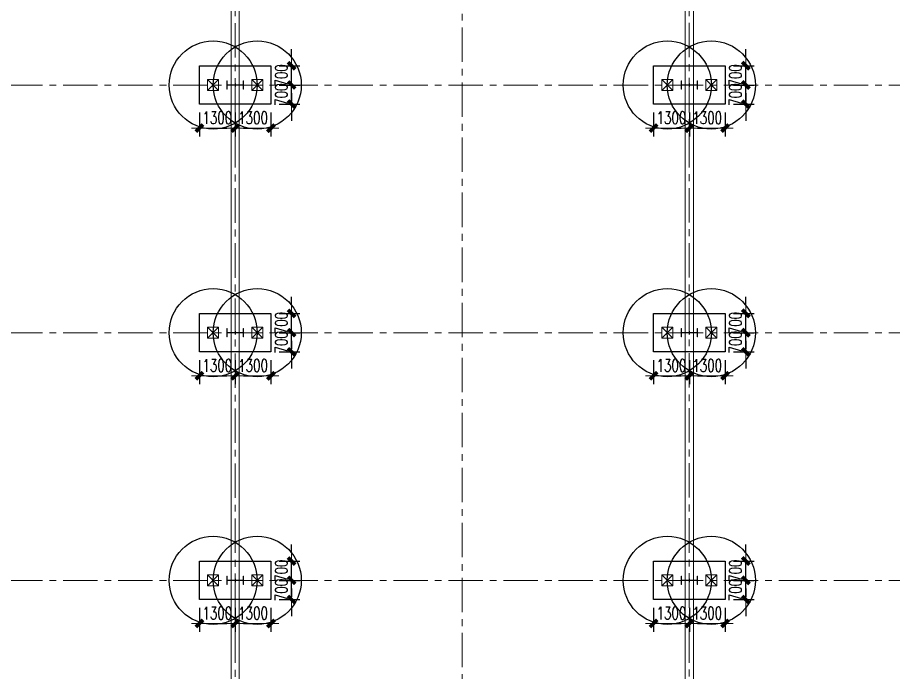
# Model space of a CAD drawing. Extents: x -1201378 to 2367219, y -619313 to 244905.
# Drawn here: x -140267 to -108441, y 197304 to 221104 of the extents above; entities that cross this region are included whole.
import ezdxf

# ---------------------------------------------------------------- set-up
doc = ezdxf.new("R2010")
doc.units = 0
doc.header["$LTSCALE"] = 1000
doc.linetypes.add('CENTER', pattern=[2, 1.25, -0.25, 0.25, -0.25])
doc.layers.get('0').update_dxf_attribs({"linetype": 'CONTINUOUS'})
doc.layers.get('Defpoints').update_dxf_attribs({"linetype": 'CONTINUOUS'})
for name, color, linetype, lineweight in [('S-axis', 111, 'CONTINUOUS', 0), ('S-bkl', 4, 'CONTINUOUS', 0), ('S-col', 2, 'CONTINUOUS', 0), ('S-dim', 81, 'CONTINUOUS', 0), ('S-dote', 5, 'CENTER', 0), ('S-zhuang', 1, 'CONTINUOUS', 0)]:
    doc.layers.add(name, color=color, linetype=linetype, lineweight=lineweight)
doc.layers.add('S-DOTE1', color=140, linetype='CENTER')
doc.layers.add('S-HATCH1-W', color=252, linetype='CONTINUOUS')
doc.styles.add('SS1', font='tj-romans1.shx', dxfattribs={"width": 0.7, "bigfont": 'tj-hztxt1.shx'})
doc.dimstyles.new('S-150-ARCHI', dxfattribs={"dimscale": 150, "dimtxt": 3, "dimasz": 2, "dimexe": 2, "dimexo": 2, "dimgap": 1, "dimtad": 1, "dimdec": 0, "dimzin": 0, "dimdsep": 46, "dimtxsty": 'SS1', "dimblk1": 'TT', "dimblk2": 'TT', "dimsah": 1, "dimcen": 1, "dimclrd": 256, "dimclre": 256, "dimclrt": 256, "dimadec": 0, "dimazin": 0, "dimtfac": 1, "dimtdec": 0, "dimtix": 1, "dimtmove": 2, "dimatfit": 0, "dimldrblk": 'TT', "dimfxl": 2, "dimtolj": 1, "dimtzin": 0, "dimarcsym": 0})

# ---------------------------------------------------------------- blocks, each defined once
blk = doc.blocks.new('_FZH')
at = {"layer": 'S-col'}
blk.add_lwpolyline([(-0.375, -0.188), (-0.375, 0.187), (-0.36, 0.187), (-0.36, 0.005), (0.36, 0.005), (0.36, 0.187), (0.375, 0.187), (0.375, -0.188), (0.36, -0.188), (0.36, -0.005), (-0.36, -0.005), (-0.36, -0.188)], close=True, dxfattribs=at)
blk = doc.blocks.new('w4234324')
at = {"layer": 'S-col', "xscale": 800.0000000000005, "yscale": 800.0000000000005, "zscale": 800.0000000000005}
for p in [(-177454, 822820), (-160954, 822820), (-177454, 813820), (-160954, 813820), (-177454, 804820), (-160954, 804820)]:
    blk.add_blockref('_FZH', p, dxfattribs=at)
blk = doc.blocks.new('S-ZHUANG-400')
at = {"layer": 'S-zhuang'}
for p, q in [((200, -200), (-200, 200)), ((-200, -200), (200, 200))]:
    blk.add_line(p, q, dxfattribs=at)
blk.add_lwpolyline([(-200, 200), (200, 200), (200, -200), (-200, -200)], close=True, dxfattribs=at)
blk = doc.blocks.new('CT2')
at = {"layer": 'Defpoints'}
for centre in [(-193625, -186366), (-193625, -187966)]:
    blk.add_circle(centre, 1600, dxfattribs=at)
at = {"layer": 'S-DOTE1', "ltscale": 0.25}
for p, q in [((-193625, -187226), (-193625, -187106)), ((-193565, -187166), (-193685, -187166))]:
    blk.add_line(p, q, dxfattribs=at)
at = {"layer": 'S-HATCH1-W'}
blk.add_lwpolyline([(-194325, -185866), (-192925, -185866), (-192925, -188466), (-194325, -188466)], close=True, dxfattribs=at)
at = {"layer": 'S-zhuang'}
for p in [(-193625, -186366), (-193625, -187966)]:
    blk.add_blockref('S-ZHUANG-400', p, dxfattribs=at)
blk = doc.blocks.new('1#轴网')
at = {"layer": 'S-dote'}
for p, q in [((-132358.5, 19024), (-132358.5, 124689.3)), ((-124108.5, 18867), (-124108.5, 124689.3)), ((-115858.5, 19033.1), (-115858.5, 124689.3)), ((-99358.5, 106027), (-216950.7, 106027)), ((-99358.5, 97027), (-216950.7, 97027)), ((-99358.5, 88027), (-216950.7, 88027))]:
    blk.add_line(p, q, dxfattribs=at)
blk = doc.blocks.new('TT')
blk.add_line((-0.97, 0), (0.97, 0))
at = {"const_width": 0.45}
blk.add_lwpolyline([(-0.44, -0.44), (0.44, 0.44)], dxfattribs=at)
blk = doc.blocks.new('*D2698')
at = {"layer": 'Defpoints', "color": 0, "transparency": 16777216}
for p in [(-133658, 199952), (-132358, 199952), (-132358, 199085)]:
    blk.add_point(p, dxfattribs=at)
at = {"layer": 'S-dim', "lineweight": -2, "transparency": 16777216}
for p, q in [((-133658, 199652), (-133658, 198785)), ((-132358, 199652), (-132358, 198785)), ((-133358, 199085), (-132658, 199085))]:
    blk.add_line(p, q, dxfattribs=at)
at = {"layer": 'S-dim', "lineweight": -2, "transparency": 16777216, "xscale": 300, "yscale": 300, "zscale": 300, "rotation": 180}
blk.add_blockref('TT', (-133658, 199085), dxfattribs=at)
at = {"layer": 'S-dim', "lineweight": -2, "transparency": 16777216, "xscale": 300, "yscale": 300, "zscale": 300}
blk.add_blockref('TT', (-132358, 199085), dxfattribs=at)
at = {"layer": 'S-dim', "transparency": 16777216, "insert": (-133008, 199460), "char_height": 450, "attachment_point": 5, "style": 'SS1'}
blk.add_mtext('\\A1;1300', dxfattribs=at)
blk = doc.blocks.new('*D2699')
at = {"layer": 'Defpoints', "color": 0, "transparency": 16777216}
for p in [(-132358, 199952), (-131058, 199952), (-131058, 199085)]:
    blk.add_point(p, dxfattribs=at)
at = {"layer": 'S-dim', "lineweight": -2, "transparency": 16777216}
for p, q in [((-132358, 199652), (-132358, 198785)), ((-131058, 199652), (-131058, 198785)), ((-132058, 199085), (-131358, 199085))]:
    blk.add_line(p, q, dxfattribs=at)
at = {"layer": 'S-dim', "lineweight": -2, "transparency": 16777216, "xscale": 300, "yscale": 300, "zscale": 300, "rotation": 180}
blk.add_blockref('TT', (-132358, 199085), dxfattribs=at)
at = {"layer": 'S-dim', "lineweight": -2, "transparency": 16777216, "xscale": 300, "yscale": 300, "zscale": 300}
blk.add_blockref('TT', (-131058, 199085), dxfattribs=at)
at = {"layer": 'S-dim', "transparency": 16777216, "insert": (-131708, 199460), "char_height": 450, "attachment_point": 5, "style": 'SS1'}
blk.add_mtext('\\A1;1300', dxfattribs=at)
blk = doc.blocks.new('*D2700')
at = {"layer": 'Defpoints', "color": 0, "transparency": 16777216}
for p in [(-131058, 200652), (-130307, 200652), (-131058, 199952)]:
    blk.add_point(p, dxfattribs=at)
at = {"layer": 'S-dim', "lineweight": -2, "transparency": 16777216}
for p, q in [((-130307, 200952), (-130307, 201252)), ((-130758, 200652), (-130007, 200652)), ((-130307, 199952), (-130307, 200652)), ((-130758, 199952), (-130007, 199952)), ((-130307, 199652), (-130307, 199352))]:
    blk.add_line(p, q, dxfattribs=at)
at = {"layer": 'S-dim', "lineweight": -2, "transparency": 16777216, "xscale": 300, "yscale": 300, "zscale": 300}
for p, rotation in [((-130307, 200652), 270), ((-130307, 199952), 90)]:
    blk.add_blockref('TT', p, dxfattribs=dict(at, rotation=rotation))
at = {"layer": 'S-dim', "transparency": 16777216, "insert": (-130682, 200302), "char_height": 450, "attachment_point": 5, "rotation": 90, "style": 'SS1'}
blk.add_mtext('\\A1;700', dxfattribs=at)
blk = doc.blocks.new('*D2701')
at = {"layer": 'Defpoints', "color": 0, "transparency": 16777216}
for p in [(-131058, 201352), (-130307, 201352), (-131058, 200652)]:
    blk.add_point(p, dxfattribs=at)
at = {"layer": 'S-dim', "lineweight": -2, "transparency": 16777216}
for p, q in [((-130307, 201652), (-130307, 201952)), ((-130758, 201352), (-130007, 201352)), ((-130307, 200652), (-130307, 201352)), ((-130758, 200652), (-130007, 200652)), ((-130307, 200352), (-130307, 200052))]:
    blk.add_line(p, q, dxfattribs=at)
at = {"layer": 'S-dim', "lineweight": -2, "transparency": 16777216, "xscale": 300, "yscale": 300, "zscale": 300}
for p, rotation in [((-130307, 201352), 270), ((-130307, 200652), 90)]:
    blk.add_blockref('TT', p, dxfattribs=dict(at, rotation=rotation))
at = {"layer": 'S-dim', "transparency": 16777216, "insert": (-130682, 201002), "char_height": 450, "attachment_point": 5, "rotation": 90, "style": 'SS1'}
blk.add_mtext('\\A1;700', dxfattribs=at)
blk = doc.blocks.new('*D2690')
at = {"layer": 'Defpoints', "color": 0, "transparency": 16777216}
for p in [(-117158, 199952), (-115858, 199952), (-115858, 199085)]:
    blk.add_point(p, dxfattribs=at)
at = {"layer": 'S-dim', "lineweight": -2, "transparency": 16777216}
for p, q in [((-117158, 199652), (-117158, 198785)), ((-115858, 199652), (-115858, 198785)), ((-116858, 199085), (-116158, 199085))]:
    blk.add_line(p, q, dxfattribs=at)
at = {"layer": 'S-dim', "lineweight": -2, "transparency": 16777216, "xscale": 300, "yscale": 300, "zscale": 300, "rotation": 180}
blk.add_blockref('TT', (-117158, 199085), dxfattribs=at)
at = {"layer": 'S-dim', "lineweight": -2, "transparency": 16777216, "xscale": 300, "yscale": 300, "zscale": 300}
blk.add_blockref('TT', (-115858, 199085), dxfattribs=at)
at = {"layer": 'S-dim', "transparency": 16777216, "insert": (-116508, 199460), "char_height": 450, "attachment_point": 5, "style": 'SS1'}
blk.add_mtext('\\A1;1300', dxfattribs=at)
blk = doc.blocks.new('*D2691')
at = {"layer": 'Defpoints', "color": 0, "transparency": 16777216}
for p in [(-115858, 199952), (-114558, 199952), (-114558, 199085)]:
    blk.add_point(p, dxfattribs=at)
at = {"layer": 'S-dim', "lineweight": -2, "transparency": 16777216}
for p, q in [((-115858, 199652), (-115858, 198785)), ((-114558, 199652), (-114558, 198785)), ((-115558, 199085), (-114858, 199085))]:
    blk.add_line(p, q, dxfattribs=at)
at = {"layer": 'S-dim', "lineweight": -2, "transparency": 16777216, "xscale": 300, "yscale": 300, "zscale": 300, "rotation": 180}
blk.add_blockref('TT', (-115858, 199085), dxfattribs=at)
at = {"layer": 'S-dim', "lineweight": -2, "transparency": 16777216, "xscale": 300, "yscale": 300, "zscale": 300}
blk.add_blockref('TT', (-114558, 199085), dxfattribs=at)
at = {"layer": 'S-dim', "transparency": 16777216, "insert": (-115208, 199460), "char_height": 450, "attachment_point": 5, "style": 'SS1'}
blk.add_mtext('\\A1;1300', dxfattribs=at)
blk = doc.blocks.new('*D2692')
at = {"layer": 'Defpoints', "color": 0, "transparency": 16777216}
for p in [(-114558, 200652), (-113807, 200652), (-114558, 199952)]:
    blk.add_point(p, dxfattribs=at)
at = {"layer": 'S-dim', "lineweight": -2, "transparency": 16777216}
for p, q in [((-113807, 200952), (-113807, 201252)), ((-114258, 200652), (-113507, 200652)), ((-113807, 199952), (-113807, 200652)), ((-114258, 199952), (-113507, 199952)), ((-113807, 199652), (-113807, 199352))]:
    blk.add_line(p, q, dxfattribs=at)
at = {"layer": 'S-dim', "lineweight": -2, "transparency": 16777216, "xscale": 300, "yscale": 300, "zscale": 300}
for p, rotation in [((-113807, 200652), 270), ((-113807, 199952), 90)]:
    blk.add_blockref('TT', p, dxfattribs=dict(at, rotation=rotation))
at = {"layer": 'S-dim', "transparency": 16777216, "insert": (-114182, 200302), "char_height": 450, "attachment_point": 5, "rotation": 90, "style": 'SS1'}
blk.add_mtext('\\A1;700', dxfattribs=at)
blk = doc.blocks.new('*D2693')
at = {"layer": 'Defpoints', "color": 0, "transparency": 16777216}
for p in [(-114558, 201352), (-113807, 201352), (-114558, 200652)]:
    blk.add_point(p, dxfattribs=at)
at = {"layer": 'S-dim', "lineweight": -2, "transparency": 16777216}
for p, q in [((-113807, 201652), (-113807, 201952)), ((-114258, 201352), (-113507, 201352)), ((-113807, 200652), (-113807, 201352)), ((-114258, 200652), (-113507, 200652)), ((-113807, 200352), (-113807, 200052))]:
    blk.add_line(p, q, dxfattribs=at)
at = {"layer": 'S-dim', "lineweight": -2, "transparency": 16777216, "xscale": 300, "yscale": 300, "zscale": 300}
for p, rotation in [((-113807, 201352), 270), ((-113807, 200652), 90)]:
    blk.add_blockref('TT', p, dxfattribs=dict(at, rotation=rotation))
at = {"layer": 'S-dim', "transparency": 16777216, "insert": (-114182, 201002), "char_height": 450, "attachment_point": 5, "rotation": 90, "style": 'SS1'}
blk.add_mtext('\\A1;700', dxfattribs=at)
blk = doc.blocks.new('*D2718')
at = {"layer": 'Defpoints', "color": 0, "transparency": 16777216}
for p in [(-133658, 208952), (-132358, 208952), (-132358, 208085)]:
    blk.add_point(p, dxfattribs=at)
at = {"layer": 'S-dim', "lineweight": -2, "transparency": 16777216}
for p, q in [((-133658, 208652), (-133658, 207785)), ((-132358, 208652), (-132358, 207785)), ((-133358, 208085), (-132658, 208085))]:
    blk.add_line(p, q, dxfattribs=at)
at = {"layer": 'S-dim', "lineweight": -2, "transparency": 16777216, "xscale": 300, "yscale": 300, "zscale": 300, "rotation": 180}
blk.add_blockref('TT', (-133658, 208085), dxfattribs=at)
at = {"layer": 'S-dim', "lineweight": -2, "transparency": 16777216, "xscale": 300, "yscale": 300, "zscale": 300}
blk.add_blockref('TT', (-132358, 208085), dxfattribs=at)
at = {"layer": 'S-dim', "transparency": 16777216, "insert": (-133008, 208460), "char_height": 450, "attachment_point": 5, "style": 'SS1'}
blk.add_mtext('\\A1;1300', dxfattribs=at)
blk = doc.blocks.new('*D2719')
at = {"layer": 'Defpoints', "color": 0, "transparency": 16777216}
for p in [(-132358, 208952), (-131058, 208952), (-131058, 208085)]:
    blk.add_point(p, dxfattribs=at)
at = {"layer": 'S-dim', "lineweight": -2, "transparency": 16777216}
for p, q in [((-132358, 208652), (-132358, 207785)), ((-131058, 208652), (-131058, 207785)), ((-132058, 208085), (-131358, 208085))]:
    blk.add_line(p, q, dxfattribs=at)
at = {"layer": 'S-dim', "lineweight": -2, "transparency": 16777216, "xscale": 300, "yscale": 300, "zscale": 300, "rotation": 180}
blk.add_blockref('TT', (-132358, 208085), dxfattribs=at)
at = {"layer": 'S-dim', "lineweight": -2, "transparency": 16777216, "xscale": 300, "yscale": 300, "zscale": 300}
blk.add_blockref('TT', (-131058, 208085), dxfattribs=at)
at = {"layer": 'S-dim', "transparency": 16777216, "insert": (-131708, 208460), "char_height": 450, "attachment_point": 5, "style": 'SS1'}
blk.add_mtext('\\A1;1300', dxfattribs=at)
blk = doc.blocks.new('*D2720')
at = {"layer": 'Defpoints', "color": 0, "transparency": 16777216}
for p in [(-131058, 209652), (-130307, 209652), (-131058, 208952)]:
    blk.add_point(p, dxfattribs=at)
at = {"layer": 'S-dim', "lineweight": -2, "transparency": 16777216}
for p, q in [((-130307, 209952), (-130307, 210252)), ((-130758, 209652), (-130007, 209652)), ((-130307, 208952), (-130307, 209652)), ((-130758, 208952), (-130007, 208952)), ((-130307, 208652), (-130307, 208352))]:
    blk.add_line(p, q, dxfattribs=at)
at = {"layer": 'S-dim', "lineweight": -2, "transparency": 16777216, "xscale": 300, "yscale": 300, "zscale": 300}
for p, rotation in [((-130307, 209652), 270), ((-130307, 208952), 90)]:
    blk.add_blockref('TT', p, dxfattribs=dict(at, rotation=rotation))
at = {"layer": 'S-dim', "transparency": 16777216, "insert": (-130682, 209302), "char_height": 450, "attachment_point": 5, "rotation": 90, "style": 'SS1'}
blk.add_mtext('\\A1;700', dxfattribs=at)
blk = doc.blocks.new('*D2721')
at = {"layer": 'Defpoints', "color": 0, "transparency": 16777216}
for p in [(-131058, 210352), (-130307, 210352), (-131058, 209652)]:
    blk.add_point(p, dxfattribs=at)
at = {"layer": 'S-dim', "lineweight": -2, "transparency": 16777216}
for p, q in [((-130307, 210652), (-130307, 210952)), ((-130758, 210352), (-130007, 210352)), ((-130307, 209652), (-130307, 210352)), ((-130758, 209652), (-130007, 209652)), ((-130307, 209352), (-130307, 209052))]:
    blk.add_line(p, q, dxfattribs=at)
at = {"layer": 'S-dim', "lineweight": -2, "transparency": 16777216, "xscale": 300, "yscale": 300, "zscale": 300}
for p, rotation in [((-130307, 210352), 270), ((-130307, 209652), 90)]:
    blk.add_blockref('TT', p, dxfattribs=dict(at, rotation=rotation))
at = {"layer": 'S-dim', "transparency": 16777216, "insert": (-130682, 210002), "char_height": 450, "attachment_point": 5, "rotation": 90, "style": 'SS1'}
blk.add_mtext('\\A1;700', dxfattribs=at)
blk = doc.blocks.new('*D2710')
at = {"layer": 'Defpoints', "color": 0, "transparency": 16777216}
for p in [(-117158, 208952), (-115858, 208952), (-115858, 208085)]:
    blk.add_point(p, dxfattribs=at)
at = {"layer": 'S-dim', "lineweight": -2, "transparency": 16777216}
for p, q in [((-117158, 208652), (-117158, 207785)), ((-115858, 208652), (-115858, 207785)), ((-116858, 208085), (-116158, 208085))]:
    blk.add_line(p, q, dxfattribs=at)
at = {"layer": 'S-dim', "lineweight": -2, "transparency": 16777216, "xscale": 300, "yscale": 300, "zscale": 300, "rotation": 180}
blk.add_blockref('TT', (-117158, 208085), dxfattribs=at)
at = {"layer": 'S-dim', "lineweight": -2, "transparency": 16777216, "xscale": 300, "yscale": 300, "zscale": 300}
blk.add_blockref('TT', (-115858, 208085), dxfattribs=at)
at = {"layer": 'S-dim', "transparency": 16777216, "insert": (-116508, 208460), "char_height": 450, "attachment_point": 5, "style": 'SS1'}
blk.add_mtext('\\A1;1300', dxfattribs=at)
blk = doc.blocks.new('*D2711')
at = {"layer": 'Defpoints', "color": 0, "transparency": 16777216}
for p in [(-115858, 208952), (-114558, 208952), (-114558, 208085)]:
    blk.add_point(p, dxfattribs=at)
at = {"layer": 'S-dim', "lineweight": -2, "transparency": 16777216}
for p, q in [((-115858, 208652), (-115858, 207785)), ((-114558, 208652), (-114558, 207785)), ((-115558, 208085), (-114858, 208085))]:
    blk.add_line(p, q, dxfattribs=at)
at = {"layer": 'S-dim', "lineweight": -2, "transparency": 16777216, "xscale": 300, "yscale": 300, "zscale": 300, "rotation": 180}
blk.add_blockref('TT', (-115858, 208085), dxfattribs=at)
at = {"layer": 'S-dim', "lineweight": -2, "transparency": 16777216, "xscale": 300, "yscale": 300, "zscale": 300}
blk.add_blockref('TT', (-114558, 208085), dxfattribs=at)
at = {"layer": 'S-dim', "transparency": 16777216, "insert": (-115208, 208460), "char_height": 450, "attachment_point": 5, "style": 'SS1'}
blk.add_mtext('\\A1;1300', dxfattribs=at)
blk = doc.blocks.new('*D2712')
at = {"layer": 'Defpoints', "color": 0, "transparency": 16777216}
for p in [(-114558, 209652), (-113807, 209652), (-114558, 208952)]:
    blk.add_point(p, dxfattribs=at)
at = {"layer": 'S-dim', "lineweight": -2, "transparency": 16777216}
for p, q in [((-113807, 209952), (-113807, 210252)), ((-114258, 209652), (-113507, 209652)), ((-113807, 208952), (-113807, 209652)), ((-114258, 208952), (-113507, 208952)), ((-113807, 208652), (-113807, 208352))]:
    blk.add_line(p, q, dxfattribs=at)
at = {"layer": 'S-dim', "lineweight": -2, "transparency": 16777216, "xscale": 300, "yscale": 300, "zscale": 300}
for p, rotation in [((-113807, 209652), 270), ((-113807, 208952), 90)]:
    blk.add_blockref('TT', p, dxfattribs=dict(at, rotation=rotation))
at = {"layer": 'S-dim', "transparency": 16777216, "insert": (-114182, 209302), "char_height": 450, "attachment_point": 5, "rotation": 90, "style": 'SS1'}
blk.add_mtext('\\A1;700', dxfattribs=at)
blk = doc.blocks.new('*D2713')
at = {"layer": 'Defpoints', "color": 0, "transparency": 16777216}
for p in [(-114558, 210352), (-113807, 210352), (-114558, 209652)]:
    blk.add_point(p, dxfattribs=at)
at = {"layer": 'S-dim', "lineweight": -2, "transparency": 16777216}
for p, q in [((-113807, 210652), (-113807, 210952)), ((-114258, 210352), (-113507, 210352)), ((-113807, 209652), (-113807, 210352)), ((-114258, 209652), (-113507, 209652)), ((-113807, 209352), (-113807, 209052))]:
    blk.add_line(p, q, dxfattribs=at)
at = {"layer": 'S-dim', "lineweight": -2, "transparency": 16777216, "xscale": 300, "yscale": 300, "zscale": 300}
for p, rotation in [((-113807, 210352), 270), ((-113807, 209652), 90)]:
    blk.add_blockref('TT', p, dxfattribs=dict(at, rotation=rotation))
at = {"layer": 'S-dim', "transparency": 16777216, "insert": (-114182, 210002), "char_height": 450, "attachment_point": 5, "rotation": 90, "style": 'SS1'}
blk.add_mtext('\\A1;700', dxfattribs=at)
blk = doc.blocks.new('*D2738')
at = {"layer": 'Defpoints', "color": 0, "transparency": 16777216}
for p in [(-133658, 217952), (-132358, 217952), (-132358, 217085)]:
    blk.add_point(p, dxfattribs=at)
at = {"layer": 'S-dim', "lineweight": -2, "transparency": 16777216}
for p, q in [((-133658, 217652), (-133658, 216785)), ((-132358, 217652), (-132358, 216785)), ((-133358, 217085), (-132658, 217085))]:
    blk.add_line(p, q, dxfattribs=at)
at = {"layer": 'S-dim', "lineweight": -2, "transparency": 16777216, "xscale": 300, "yscale": 300, "zscale": 300, "rotation": 180}
blk.add_blockref('TT', (-133658, 217085), dxfattribs=at)
at = {"layer": 'S-dim', "lineweight": -2, "transparency": 16777216, "xscale": 300, "yscale": 300, "zscale": 300}
blk.add_blockref('TT', (-132358, 217085), dxfattribs=at)
at = {"layer": 'S-dim', "transparency": 16777216, "insert": (-133008, 217460), "char_height": 450, "attachment_point": 5, "style": 'SS1'}
blk.add_mtext('\\A1;1300', dxfattribs=at)
blk = doc.blocks.new('*D2739')
at = {"layer": 'Defpoints', "color": 0, "transparency": 16777216}
for p in [(-132358, 217952), (-131058, 217952), (-131058, 217085)]:
    blk.add_point(p, dxfattribs=at)
at = {"layer": 'S-dim', "lineweight": -2, "transparency": 16777216}
for p, q in [((-132358, 217652), (-132358, 216785)), ((-131058, 217652), (-131058, 216785)), ((-132058, 217085), (-131358, 217085))]:
    blk.add_line(p, q, dxfattribs=at)
at = {"layer": 'S-dim', "lineweight": -2, "transparency": 16777216, "xscale": 300, "yscale": 300, "zscale": 300, "rotation": 180}
blk.add_blockref('TT', (-132358, 217085), dxfattribs=at)
at = {"layer": 'S-dim', "lineweight": -2, "transparency": 16777216, "xscale": 300, "yscale": 300, "zscale": 300}
blk.add_blockref('TT', (-131058, 217085), dxfattribs=at)
at = {"layer": 'S-dim', "transparency": 16777216, "insert": (-131708, 217460), "char_height": 450, "attachment_point": 5, "style": 'SS1'}
blk.add_mtext('\\A1;1300', dxfattribs=at)
blk = doc.blocks.new('*D2740')
at = {"layer": 'Defpoints', "color": 0, "transparency": 16777216}
for p in [(-131058, 218652), (-130307, 218652), (-131058, 217952)]:
    blk.add_point(p, dxfattribs=at)
at = {"layer": 'S-dim', "lineweight": -2, "transparency": 16777216}
for p, q in [((-130307, 218952), (-130307, 219252)), ((-130758, 218652), (-130007, 218652)), ((-130307, 217952), (-130307, 218652)), ((-130758, 217952), (-130007, 217952)), ((-130307, 217652), (-130307, 217352))]:
    blk.add_line(p, q, dxfattribs=at)
at = {"layer": 'S-dim', "lineweight": -2, "transparency": 16777216, "xscale": 300, "yscale": 300, "zscale": 300}
for p, rotation in [((-130307, 218652), 270), ((-130307, 217952), 90)]:
    blk.add_blockref('TT', p, dxfattribs=dict(at, rotation=rotation))
at = {"layer": 'S-dim', "transparency": 16777216, "insert": (-130682, 218302), "char_height": 450, "attachment_point": 5, "rotation": 90, "style": 'SS1'}
blk.add_mtext('\\A1;700', dxfattribs=at)
blk = doc.blocks.new('*D2741')
at = {"layer": 'Defpoints', "color": 0, "transparency": 16777216}
for p in [(-131058, 219352), (-130307, 219352), (-131058, 218652)]:
    blk.add_point(p, dxfattribs=at)
at = {"layer": 'S-dim', "lineweight": -2, "transparency": 16777216}
for p, q in [((-130307, 219652), (-130307, 219952)), ((-130758, 219352), (-130007, 219352)), ((-130307, 218652), (-130307, 219352)), ((-130758, 218652), (-130007, 218652)), ((-130307, 218352), (-130307, 218052))]:
    blk.add_line(p, q, dxfattribs=at)
at = {"layer": 'S-dim', "lineweight": -2, "transparency": 16777216, "xscale": 300, "yscale": 300, "zscale": 300}
for p, rotation in [((-130307, 219352), 270), ((-130307, 218652), 90)]:
    blk.add_blockref('TT', p, dxfattribs=dict(at, rotation=rotation))
at = {"layer": 'S-dim', "transparency": 16777216, "insert": (-130682, 219002), "char_height": 450, "attachment_point": 5, "rotation": 90, "style": 'SS1'}
blk.add_mtext('\\A1;700', dxfattribs=at)
blk = doc.blocks.new('*D2730')
at = {"layer": 'Defpoints', "color": 0, "transparency": 16777216}
for p in [(-117158, 217952), (-115858, 217952), (-115858, 217085)]:
    blk.add_point(p, dxfattribs=at)
at = {"layer": 'S-dim', "lineweight": -2, "transparency": 16777216}
for p, q in [((-117158, 217652), (-117158, 216785)), ((-115858, 217652), (-115858, 216785)), ((-116858, 217085), (-116158, 217085))]:
    blk.add_line(p, q, dxfattribs=at)
at = {"layer": 'S-dim', "lineweight": -2, "transparency": 16777216, "xscale": 300, "yscale": 300, "zscale": 300, "rotation": 180}
blk.add_blockref('TT', (-117158, 217085), dxfattribs=at)
at = {"layer": 'S-dim', "lineweight": -2, "transparency": 16777216, "xscale": 300, "yscale": 300, "zscale": 300}
blk.add_blockref('TT', (-115858, 217085), dxfattribs=at)
at = {"layer": 'S-dim', "transparency": 16777216, "insert": (-116508, 217460), "char_height": 450, "attachment_point": 5, "style": 'SS1'}
blk.add_mtext('\\A1;1300', dxfattribs=at)
blk = doc.blocks.new('*D2731')
at = {"layer": 'Defpoints', "color": 0, "transparency": 16777216}
for p in [(-115858, 217952), (-114558, 217952), (-114558, 217085)]:
    blk.add_point(p, dxfattribs=at)
at = {"layer": 'S-dim', "lineweight": -2, "transparency": 16777216}
for p, q in [((-115858, 217652), (-115858, 216785)), ((-114558, 217652), (-114558, 216785)), ((-115558, 217085), (-114858, 217085))]:
    blk.add_line(p, q, dxfattribs=at)
at = {"layer": 'S-dim', "lineweight": -2, "transparency": 16777216, "xscale": 300, "yscale": 300, "zscale": 300, "rotation": 180}
blk.add_blockref('TT', (-115858, 217085), dxfattribs=at)
at = {"layer": 'S-dim', "lineweight": -2, "transparency": 16777216, "xscale": 300, "yscale": 300, "zscale": 300}
blk.add_blockref('TT', (-114558, 217085), dxfattribs=at)
at = {"layer": 'S-dim', "transparency": 16777216, "insert": (-115208, 217460), "char_height": 450, "attachment_point": 5, "style": 'SS1'}
blk.add_mtext('\\A1;1300', dxfattribs=at)
blk = doc.blocks.new('*D2732')
at = {"layer": 'Defpoints', "color": 0, "transparency": 16777216}
for p in [(-114558, 218652), (-113807, 218652), (-114558, 217952)]:
    blk.add_point(p, dxfattribs=at)
at = {"layer": 'S-dim', "lineweight": -2, "transparency": 16777216}
for p, q in [((-113807, 218952), (-113807, 219252)), ((-114258, 218652), (-113507, 218652)), ((-113807, 217952), (-113807, 218652)), ((-114258, 217952), (-113507, 217952)), ((-113807, 217652), (-113807, 217352))]:
    blk.add_line(p, q, dxfattribs=at)
at = {"layer": 'S-dim', "lineweight": -2, "transparency": 16777216, "xscale": 300, "yscale": 300, "zscale": 300}
for p, rotation in [((-113807, 218652), 270), ((-113807, 217952), 90)]:
    blk.add_blockref('TT', p, dxfattribs=dict(at, rotation=rotation))
at = {"layer": 'S-dim', "transparency": 16777216, "insert": (-114182, 218302), "char_height": 450, "attachment_point": 5, "rotation": 90, "style": 'SS1'}
blk.add_mtext('\\A1;700', dxfattribs=at)
blk = doc.blocks.new('*D2733')
at = {"layer": 'Defpoints', "color": 0, "transparency": 16777216}
for p in [(-114558, 219352), (-113807, 219352), (-114558, 218652)]:
    blk.add_point(p, dxfattribs=at)
at = {"layer": 'S-dim', "lineweight": -2, "transparency": 16777216}
for p, q in [((-113807, 219652), (-113807, 219952)), ((-114258, 219352), (-113507, 219352)), ((-113807, 218652), (-113807, 219352)), ((-114258, 218652), (-113507, 218652)), ((-113807, 218352), (-113807, 218052))]:
    blk.add_line(p, q, dxfattribs=at)
at = {"layer": 'S-dim', "lineweight": -2, "transparency": 16777216, "xscale": 300, "yscale": 300, "zscale": 300}
for p, rotation in [((-113807, 219352), 270), ((-113807, 218652), 90)]:
    blk.add_blockref('TT', p, dxfattribs=dict(at, rotation=rotation))
at = {"layer": 'S-dim', "transparency": 16777216, "insert": (-114182, 219002), "char_height": 450, "attachment_point": 5, "rotation": 90, "style": 'SS1'}
blk.add_mtext('\\A1;700', dxfattribs=at)

msp = doc.modelspace()

# ---------------------------------------------------------------- linework, layer by layer
at = {"layer": 'S-bkl'}
for p, q in [((-132508.5, 137651.8), (-132508.5, 227651.8)), ((-116008.5, 137651.8), (-116008.5, 227651.8))]:
    msp.add_line(p, q, dxfattribs=at)
for points in [[(-132208.5, 137651.8), (-132208.5, 227651.8)], [(-115708.5, 137651.8), (-115708.5, 227651.8)]]:
    msp.add_lwpolyline(points, dxfattribs=at)

# ---------------------------------------------------------------- block references
at = {"layer": 'S-axis'}
msp.add_blockref('1#轴网', (0, 112624.8), dxfattribs=at)
at = {"layer": 'S-col'}
msp.add_blockref('w4234324', (45095.7, -604168.2), dxfattribs=at)
at = {"layer": 'S-zhuang', "rotation": 90}
for p in [(-319524.7, 412276.6), (-303024.7, 412276.6), (-319524.7, 403276.6), (-303024.7, 403276.6), (-319524.7, 394276.6), (-303024.7, 394276.6)]:
    msp.add_blockref('CT2', p, dxfattribs=at)

# ---------------------------------------------------------------- dimensions: what is measured, and where the dimension line sits
at = {"layer": 'S-dim'}
for base, p1, p2, picture, middle in [((-130306.7, 219351.8), (-131058.5, 218651.8), (-131058.5, 219351.8), '*D2741', (-130681.7, 219001.8)), ((-113806.7, 219351.8), (-114558.5, 218651.8), (-114558.5, 219351.8), '*D2733', (-114181.7, 219001.8)), ((-130306.7, 218651.8), (-131058.5, 217951.8), (-131058.5, 218651.8), '*D2740', (-130681.7, 218301.8)), ((-113806.7, 218651.8), (-114558.5, 217951.8), (-114558.5, 218651.8), '*D2732', (-114181.7, 218301.8)), ((-130306.7, 210351.8), (-131058.5, 209651.8), (-131058.5, 210351.8), '*D2721', (-130681.7, 210001.8)), ((-113806.7, 210351.8), (-114558.5, 209651.8), (-114558.5, 210351.8), '*D2713', (-114181.7, 210001.8)), ((-130306.7, 209651.8), (-131058.5, 208951.8), (-131058.5, 209651.8), '*D2720', (-130681.7, 209301.8)), ((-113806.7, 209651.8), (-114558.5, 208951.8), (-114558.5, 209651.8), '*D2712', (-114181.7, 209301.8)), ((-130306.7, 201351.8), (-131058.5, 200651.8), (-131058.5, 201351.8), '*D2701', (-130681.7, 201001.8)), ((-113806.7, 201351.8), (-114558.5, 200651.8), (-114558.5, 201351.8), '*D2693', (-114181.7, 201001.8)), ((-130306.7, 200651.8), (-131058.5, 199951.8), (-131058.5, 200651.8), '*D2700', (-130681.7, 200301.8)), ((-113806.7, 200651.8), (-114558.5, 199951.8), (-114558.5, 200651.8), '*D2692', (-114181.7, 200301.8))]:
    dim = msp.add_linear_dim(base=base, p1=p1, p2=p2, angle=90, dimstyle='S-150-ARCHI', dxfattribs=at)
    dim.commit()
    dim.dimension.update_dxf_attribs({"geometry": picture, "text_midpoint": middle})
for base, p1, p2, picture, middle in [((-132358.5, 217085.2), (-133658.5, 217951.8), (-132358.5, 217951.8), '*D2738', (-133008.5, 217460.2)), ((-131058.5, 217085.2), (-132358.5, 217951.8), (-131058.5, 217951.8), '*D2739', (-131708.5, 217460.2)), ((-115858.5, 217085.2), (-117158.5, 217951.8), (-115858.5, 217951.8), '*D2730', (-116508.5, 217460.2)), ((-114558.5, 217085.2), (-115858.5, 217951.8), (-114558.5, 217951.8), '*D2731', (-115208.5, 217460.2)), ((-132358.5, 208085.2), (-133658.5, 208951.8), (-132358.5, 208951.8), '*D2718', (-133008.5, 208460.2)), ((-131058.5, 208085.2), (-132358.5, 208951.8), (-131058.5, 208951.8), '*D2719', (-131708.5, 208460.2)), ((-115858.5, 208085.2), (-117158.5, 208951.8), (-115858.5, 208951.8), '*D2710', (-116508.5, 208460.2)), ((-114558.5, 208085.2), (-115858.5, 208951.8), (-114558.5, 208951.8), '*D2711', (-115208.5, 208460.2)), ((-132358.5, 199085.2), (-133658.5, 199951.8), (-132358.5, 199951.8), '*D2698', (-133008.5, 199460.2)), ((-131058.5, 199085.2), (-132358.5, 199951.8), (-131058.5, 199951.8), '*D2699', (-131708.5, 199460.2)), ((-115858.5, 199085.2), (-117158.5, 199951.8), (-115858.5, 199951.8), '*D2690', (-116508.5, 199460.2)), ((-114558.5, 199085.2), (-115858.5, 199951.8), (-114558.5, 199951.8), '*D2691', (-115208.5, 199460.2))]:
    dim = msp.add_linear_dim(base=base, p1=p1, p2=p2, dimstyle='S-150-ARCHI', dxfattribs=at)
    dim.commit()
    dim.dimension.update_dxf_attribs({"geometry": picture, "text_midpoint": middle})

doc.saveas('drawing.dxf')
